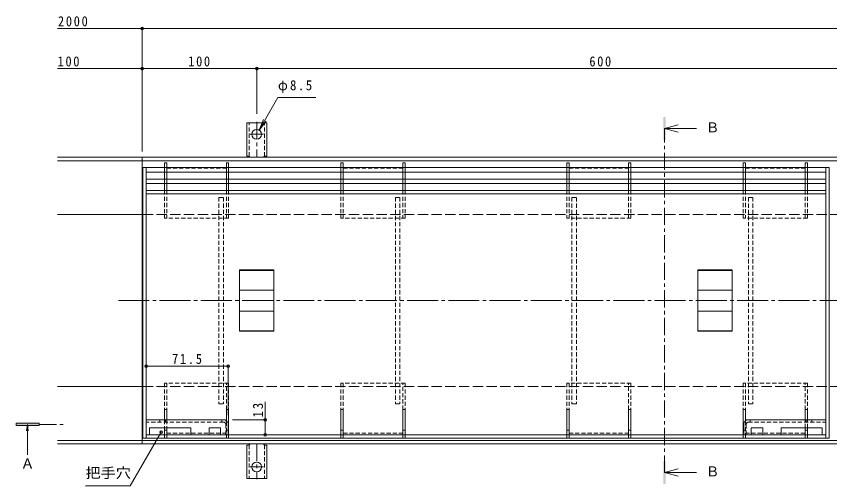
# Model space of a CAD drawing. Units: millimetres at full size, sheet at 1:3. Extents: x -1117 to 1162, y -824 to 816.
# Drawn here: x -1117 to -408, y -127 to 282 of the extents above; entities that cross this region are included whole.
import ezdxf
from ezdxf.enums import TextEntityAlignment as Align

# ---------------------------------------------------------------- set-up
doc = ezdxf.new("R2010")
doc.units = ezdxf.units.MM
doc.header["$LTSCALE"] = 3
doc.header["$PDMODE"] = 32
doc.header["$PDSIZE"] = 2.4
for name, pattern in [('CHAIN1', [8, 5, -1, 1, -1]), ('CHAIN2', [12, 9, -1, 1, -1]), ('DASHED1', [1.8, 1.2, -0.6]), ('DASHED3', [4, 3, -1])]:
    doc.linetypes.add(name, pattern=pattern)
for name, color, linetype, lineweight in [('4-0', 7, 'CHAIN2', 9), ('4-1', 2, 'Continuous', 9), ('4-2', 3, 'Continuous', 9), ('4-3', 4, 'Continuous', 9), ('4-4', 7, 'Continuous', 9), ('4-5', 7, 'Continuous', 9), ('4-8', 6, 'Continuous', 9), ('4-9', 5, 'DASHED1', 5), ('4-A', 6, 'Continuous', 9), ('4-C', 2, 'Continuous', 9)]:
    doc.layers.add(name, color=color, linetype=linetype, lineweight=lineweight)
doc.styles.add('ＭＳ ゴシック', font='')
doc.styles.get('ＭＳ ゴシック').set_extended_font_data('MS Gothic')

msp = doc.modelspace()

# ---------------------------------------------------------------- linework, layer by layer
at = {"layer": '4-0'}
msp.add_line((-1028.271, 34.401), (-136.344, 34.401), dxfattribs=at)
at = {"layer": '4-1'}
for p, q in [((-1081.252, 159.401), (-158.008, 159.401)), ((-1081.252, 156.401), (-158.008, 156.401)), ((-1007.508, -90.599), (-1007.508, 159.401)), ((-1007.008, 109.401), (-1081.252, 109.401)), ((-1081.252, -40.599), (-1007.008, -40.599)), ((-1081.252, -87.599), (-158.008, -87.599)), ((-1081.252, -90.599), (-158.008, -90.599))]:
    msp.add_line(p, q, dxfattribs=at)
at = {"layer": '4-1', "linetype": 'DASHED3'}
for p, q in [((-1007.008, 109.401), (-158.008, 109.401)), ((-1007.008, -40.599), (-158.008, -40.599))]:
    msp.add_line(p, q, dxfattribs=at)
at = {"layer": '4-2'}
for p, q in [((-1007.008, 150.401), (-1004.008, 150.401)), ((-1007.008, 150.401), (-1007.008, -85.599)), ((-1004.008, 150.401), (-1004.008, -85.599)), ((-411.008, 150.401), (-408.008, 150.401)), ((-411.008, -85.599), (-411.008, 150.401)), ((-408.008, 150.401), (-408.008, -85.599)), ((-1004.008, 130.401), (-411.008, 130.401)), ((-1004.008, 127.401), (-411.008, 127.401)), ((-922.508, 7.648), (-922.508, 61.153)), ((-892.508, 61.153), (-922.508, 61.153)), ((-892.508, 60.752), (-922.508, 60.752)), ((-892.508, 61.153), (-892.508, 7.648)), ((-522.508, 7.648), (-522.508, 61.153)), ((-492.508, 61.153), (-522.508, 61.153)), ((-492.508, 60.752), (-522.508, 60.752)), ((-492.508, 61.153), (-492.508, 7.648)), ((-892.508, 43.633), (-922.508, 43.633)), ((-492.508, 43.633), (-522.508, 43.633)), ((-892.508, 25.169), (-922.508, 25.169)), ((-492.508, 25.169), (-522.508, 25.169)), ((-892.508, 8.05), (-922.508, 8.05)), ((-892.508, 7.648), (-922.508, 7.648)), ((-492.508, 8.05), (-522.508, 8.05)), ((-492.508, 7.648), (-522.508, 7.648)), ((-1004.008, -82.599), (-411.008, -82.599)), ((-1007.008, -85.599), (-411.008, -85.599)), ((-411.008, -85.599), (-408.008, -85.599))]:
    msp.add_line(p, q, dxfattribs=at)
at = {"layer": '4-3'}
for p, q in [((-988.008, 154.401), (-988.008, 150.401)), ((-986.008, 154.401), (-988.008, 154.401)), ((-986.008, 154.401), (-986.008, 150.401)), ((-934.008, 154.401), (-934.008, 150.401)), ((-932.008, 154.401), (-934.008, 154.401)), ((-932.008, 154.401), (-932.008, 150.401)), ((-834.008, 154.401), (-834.008, 150.401)), ((-832.008, 154.401), (-834.008, 154.401)), ((-832.008, 154.401), (-832.008, 150.401)), ((-780.008, 154.401), (-780.008, 150.401)), ((-778.008, 154.401), (-780.008, 154.401)), ((-778.008, 154.401), (-778.008, 150.401)), ((-637.008, 154.401), (-637.008, 150.401)), ((-635.008, 154.401), (-637.008, 154.401)), ((-635.008, 154.401), (-635.008, 150.401)), ((-583.008, 154.401), (-583.008, 150.401)), ((-581.008, 154.401), (-583.008, 154.401)), ((-581.008, 154.401), (-581.008, 150.401)), ((-483.008, 154.401), (-483.008, 150.401)), ((-481.008, 154.401), (-483.008, 154.401)), ((-481.008, 154.401), (-481.008, 150.401)), ((-429.008, 154.401), (-429.008, 150.401)), ((-427.008, 154.401), (-429.008, 154.401)), ((-427.008, 154.401), (-427.008, 150.401)), ((-988.008, 146.401), (-988.008, 140.401)), ((-986.008, 146.401), (-986.008, 140.401)), ((-934.008, 146.401), (-934.008, 140.401)), ((-932.008, 146.401), (-932.008, 140.401)), ((-834.008, 146.401), (-834.008, 140.401)), ((-832.008, 146.401), (-832.008, 140.401)), ((-780.008, 146.401), (-780.008, 140.401)), ((-778.008, 146.401), (-778.008, 140.401)), ((-637.008, 146.401), (-637.008, 140.401)), ((-635.008, 146.401), (-635.008, 140.401)), ((-583.008, 146.401), (-583.008, 140.401)), ((-581.008, 146.401), (-581.008, 140.401)), ((-483.008, 146.401), (-483.008, 140.401)), ((-481.008, 146.401), (-481.008, 140.401)), ((-429.008, 146.401), (-429.008, 140.401)), ((-427.008, 146.401), (-427.008, 140.401)), ((-988.008, 136.401), (-988.008, 130.401)), ((-986.008, 136.401), (-986.008, 130.401)), ((-934.008, 136.401), (-934.008, 130.401)), ((-932.008, 136.401), (-932.008, 130.401)), ((-834.008, 136.401), (-834.008, 130.401)), ((-832.008, 136.401), (-832.008, 130.401)), ((-780.008, 136.401), (-780.008, 130.401)), ((-778.008, 136.401), (-778.008, 130.401)), ((-637.008, 136.401), (-637.008, 130.401)), ((-635.008, 136.401), (-635.008, 130.401)), ((-583.008, 136.401), (-583.008, 130.401)), ((-581.008, 136.401), (-581.008, 130.401)), ((-483.008, 136.401), (-483.008, 130.401)), ((-481.008, 136.401), (-481.008, 130.401)), ((-429.008, 136.401), (-429.008, 130.401)), ((-427.008, 136.401), (-427.008, 130.401)), ((-988.008, -60.599), (-988.008, -69.599)), ((-986.008, -60.599), (-988.008, -60.599)), ((-986.008, -60.599), (-986.008, -69.599)), ((-934.008, -60.599), (-932.008, -60.599)), ((-934.008, -70.477), (-934.008, -60.599)), ((-932.008, -85.599), (-932.008, -60.599)), ((-832.008, -60.599), (-834.008, -60.599)), ((-834.008, -60.599), (-834.008, -82.599)), ((-832.008, -60.599), (-832.008, -82.599)), ((-778.008, -60.599), (-780.008, -60.599)), ((-780.008, -60.599), (-780.008, -82.599)), ((-778.008, -60.599), (-778.008, -82.599)), ((-635.008, -60.599), (-637.008, -60.599)), ((-637.008, -60.599), (-637.008, -82.599)), ((-635.008, -60.599), (-635.008, -82.599)), ((-581.008, -60.599), (-583.008, -60.599)), ((-583.008, -60.599), (-583.008, -82.599)), ((-581.008, -60.599), (-581.008, -82.599)), ((-481.008, -60.599), (-483.008, -60.599)), ((-483.008, -60.599), (-483.008, -82.599)), ((-481.008, -60.599), (-481.008, -70.477)), ((-429.008, -60.599), (-427.008, -60.599)), ((-429.008, -69.599), (-429.008, -60.599)), ((-427.008, -69.599), (-427.008, -60.599)), ((-988.008, -76.599), (-988.008, -82.599)), ((-986.008, -76.599), (-986.008, -82.599)), ((-429.008, -76.599), (-429.008, -82.599)), ((-427.008, -76.599), (-427.008, -82.599)), ((-986.008, -78.599), (-988.008, -78.599)), ((-832.008, -78.599), (-834.008, -78.599)), ((-778.008, -78.599), (-780.008, -78.599)), ((-635.008, -78.599), (-637.008, -78.599)), ((-581.008, -78.599), (-583.008, -78.599)), ((-427.008, -78.599), (-429.008, -78.599))]:
    msp.add_line(p, q, dxfattribs=at)
at = {"layer": '4-3', "linetype": 'DASHED1'}
for p, q in [((-988.008, 150.401), (-988.008, 146.401)), ((-986.008, 150.401), (-986.008, 146.401)), ((-986.008, 149.901), (-934.008, 149.901)), ((-934.008, 150.401), (-934.008, 146.401)), ((-932.008, 150.401), (-932.008, 146.401)), ((-834.008, 150.401), (-834.008, 146.401)), ((-832.008, 150.401), (-832.008, 146.401)), ((-832.008, 149.901), (-780.008, 149.901)), ((-780.008, 150.401), (-780.008, 146.401)), ((-778.008, 150.401), (-778.008, 146.401)), ((-637.008, 150.401), (-637.008, 146.401)), ((-635.008, 150.401), (-635.008, 146.401)), ((-635.008, 149.901), (-583.008, 149.901)), ((-583.008, 150.401), (-583.008, 146.401)), ((-581.008, 150.401), (-581.008, 146.401)), ((-483.008, 150.401), (-483.008, 146.401)), ((-481.008, 150.401), (-481.008, 146.401)), ((-481.008, 149.901), (-429.008, 149.901)), ((-429.008, 150.401), (-429.008, 146.401)), ((-427.008, 150.401), (-427.008, 146.401)), ((-988.008, 140.401), (-988.008, 136.401)), ((-986.008, 140.401), (-986.008, 136.401)), ((-934.008, 140.401), (-934.008, 136.401)), ((-932.008, 140.401), (-932.008, 136.401)), ((-834.008, 140.401), (-834.008, 136.401)), ((-832.008, 140.401), (-832.008, 136.401)), ((-780.008, 140.401), (-780.008, 136.401)), ((-778.008, 140.401), (-778.008, 136.401)), ((-637.008, 140.401), (-637.008, 136.401)), ((-635.008, 140.401), (-635.008, 136.401)), ((-583.008, 140.401), (-583.008, 136.401)), ((-581.008, 140.401), (-581.008, 136.401)), ((-483.008, 140.401), (-483.008, 136.401)), ((-481.008, 140.401), (-481.008, 136.401)), ((-429.008, 140.401), (-429.008, 136.401)), ((-427.008, 140.401), (-427.008, 136.401)), ((-988.008, 130.401), (-988.008, 106.401)), ((-986.008, 130.401), (-986.008, 106.401)), ((-934.008, 130.401), (-934.008, 106.401)), ((-932.008, 130.401), (-932.008, 106.401)), ((-834.008, 130.401), (-834.008, 106.401)), ((-832.008, 130.401), (-832.008, 106.401)), ((-780.008, 130.401), (-780.008, 106.401)), ((-778.008, 130.401), (-778.008, 106.401)), ((-637.008, 130.401), (-637.008, 106.401)), ((-635.008, 130.401), (-635.008, 106.401)), ((-583.008, 130.401), (-583.008, 106.401)), ((-581.008, 130.401), (-581.008, 106.401)), ((-483.008, 130.401), (-483.008, 106.401)), ((-481.008, 130.401), (-481.008, 106.401)), ((-429.008, 130.401), (-429.008, 106.401)), ((-427.008, 130.401), (-427.008, 106.401)), ((-932.008, 106.401), (-988.008, 106.401)), ((-778.008, 106.401), (-834.008, 106.401)), ((-581.008, 106.401), (-637.008, 106.401)), ((-427.008, 106.401), (-483.008, 106.401)), ((-988.008, -37.599), (-988.008, -60.599)), ((-932.008, -37.599), (-988.008, -37.599)), ((-986.008, -37.599), (-986.008, -60.599)), ((-934.008, -60.599), (-934.008, -37.599)), ((-932.008, -37.599), (-932.008, -60.599)), ((-834.008, -37.599), (-834.008, -60.599)), ((-778.008, -37.599), (-834.008, -37.599)), ((-832.008, -37.599), (-832.008, -60.599)), ((-780.008, -60.599), (-780.008, -37.599)), ((-778.008, -37.599), (-778.008, -60.599)), ((-637.008, -37.599), (-637.008, -60.599)), ((-581.008, -37.599), (-637.008, -37.599)), ((-635.008, -37.599), (-635.008, -60.599)), ((-583.008, -60.599), (-583.008, -37.599)), ((-581.008, -37.599), (-581.008, -60.599)), ((-483.008, -37.599), (-483.008, -60.599)), ((-427.008, -37.599), (-483.008, -37.599)), ((-481.008, -37.599), (-481.008, -60.599)), ((-429.008, -60.599), (-429.008, -37.599)), ((-427.008, -37.599), (-427.008, -60.599)), ((-988.008, -69.599), (-988.008, -76.599)), ((-986.008, -69.599), (-986.008, -76.599)), ((-934.008, -85.599), (-934.008, -70.477)), ((-481.008, -70.477), (-481.008, -85.599)), ((-429.008, -76.599), (-429.008, -69.599)), ((-427.008, -76.599), (-427.008, -69.599)), ((-988.008, -82.599), (-988.008, -85.599)), ((-986.008, -81.099), (-934.008, -81.099)), ((-986.008, -82.599), (-986.008, -85.599)), ((-934.008, -78.599), (-932.008, -78.599)), ((-834.008, -82.599), (-834.008, -85.599)), ((-832.008, -81.099), (-780.008, -81.099)), ((-832.008, -82.599), (-832.008, -85.599)), ((-780.008, -82.599), (-780.008, -85.599)), ((-778.008, -82.599), (-778.008, -85.599)), ((-637.008, -82.599), (-637.008, -85.599)), ((-635.008, -81.099), (-583.008, -81.099)), ((-635.008, -82.599), (-635.008, -85.599)), ((-583.008, -82.599), (-583.008, -85.599)), ((-581.008, -82.599), (-581.008, -85.599)), ((-483.008, -78.599), (-481.008, -78.599)), ((-483.008, -82.599), (-483.008, -85.599)), ((-429.008, -81.099), (-481.008, -81.099)), ((-429.008, -85.599), (-429.008, -82.599)), ((-427.008, -85.599), (-427.008, -82.599)), ((-986.008, -85.599), (-988.008, -85.599)), ((-932.008, -85.599), (-934.008, -85.599)), ((-832.008, -85.599), (-834.008, -85.599)), ((-778.008, -85.599), (-780.008, -85.599)), ((-635.008, -85.599), (-637.008, -85.599)), ((-581.008, -85.599), (-583.008, -85.599)), ((-481.008, -85.599), (-483.008, -85.599)), ((-427.008, -85.599), (-429.008, -85.599))]:
    msp.add_line(p, q, dxfattribs=at)
at = {"layer": '4-4'}
for p, q in [((-1007.508, 271.694), (-1081.252, 271.694)), ((-1007.508, 272.594), (-1007.508, 164.401)), ((-1007.508, 271.694), (-158.008, 271.694)), ((-1007.508, 236.694), (-1081.252, 236.694)), ((-1007.508, 236.694), (-907.508, 236.694)), ((-907.508, 237.594), (-907.508, 197.365)), ((-907.508, 236.694), (-307.508, 236.694)), ((-1004.008, -22.721), (-932.508, -22.721)), ((-932.508, -21.821), (-932.508, -65.599)), ((-900.137, -69.599), (-900.137, -53.853)), ((-899.237, -69.599), (-928.647, -69.599)), ((-900.137, -82.599), (-900.137, -69.599))]:
    msp.add_line(p, q, dxfattribs=at)
for p in [(-1007.508, 271.694), (-1007.508, 236.694), (-907.508, 236.694), (-1004.008, -22.721), (-932.508, -22.721), (-900.137, -69.599), (-900.137, -82.599)]:
    msp.add_point(p, dxfattribs=at)
at = {"layer": '4-5'}
for p, q in [((-905.383, 183.081), (-888.993, 211.47)), ((-888.993, 211.47), (-855.993, 211.47)), ((-905.383, 183.081), (-901.556, 192.32)), ((-905.383, 183.081), (-899.295, 191.015)), ((-1017.902, -127.019), (-990.916, -80.278)), ((-1056.902, -127.019), (-1017.902, -127.019))]:
    msp.add_line(p, q, dxfattribs=at)
at = {"layer": '4-5', "color": 4}
for p, q in [((-551.758, 184.401), (-539.758, 187.601)), ((-551.758, 184.401), (-523.758, 184.401)), ((-551.758, 184.401), (-539.758, 181.201)), ((-1117.344, -74.599), (-1097.344, -74.599)), ((-1107.578, -73.599), (-1108.313, -79.185)), ((-1107.578, -73.599), (-1106.843, -79.185)), ((-1107.578, -73.599), (-1107.578, -99.974)), ((-1097.344, -74.599), (-1097.344, -72.599)), ((-551.758, -115.599), (-539.758, -112.399)), ((-551.758, -115.599), (-523.758, -115.599)), ((-551.758, -115.599), (-539.758, -118.799))]:
    msp.add_line(p, q, dxfattribs=at)
at = {"layer": '4-5', "color": 4, "linetype": 'CHAIN1'}
for p, q in [((-551.758, -115.599), (-551.758, 184.401)), ((-1097.344, -73.599), (-1074.153, -73.599))]:
    msp.add_line(p, q, dxfattribs=at)
at = {"layer": '4-5', "color": 4}
msp.add_lwpolyline([(-1097.344, -72.599), (-1117.344, -72.599), (-1117.344, -74.599)], dxfattribs=at)
at = {"layer": '4-5'}
msp.add_point((-990.916, -80.278), dxfattribs=at)
at = {"layer": '4-5', "color": 4}
for points in [[(-552.758, 174.401), (-550.758, 174.401), (-552.758, 194.401), (-550.758, 194.401)], [(-1097.344, -72.599), (-1097.344, -74.599), (-1117.344, -72.599), (-1117.344, -74.599)], [(-552.758, -125.599), (-550.758, -125.599), (-552.758, -105.599), (-550.758, -105.599)]]:
    msp.add_solid(points, dxfattribs=at)
at = {"layer": '4-8'}
for p, q in [((-1004.008, -82.599), (-1004.008, -69.599)), ((-934.647, -69.599), (-1004.008, -69.599)), ((-480.368, -69.599), (-411.008, -69.599)), ((-411.008, -82.599), (-411.008, -69.599)), ((-965.008, -76.599), (-1001.008, -76.599)), ((-965.008, -76.599), (-965.008, -82.599)), ((-949.008, -76.599), (-949.008, -82.599)), ((-949.008, -76.599), (-939.008, -76.599)), ((-939.008, -76.599), (-939.008, -82.599)), ((-932.508, -71.599), (-932.508, -82.599)), ((-482.508, -71.599), (-482.508, -82.599)), ((-476.008, -76.599), (-476.008, -82.599)), ((-466.008, -76.599), (-476.008, -76.599)), ((-466.008, -76.599), (-466.008, -82.599)), ((-450.008, -76.599), (-414.008, -76.599)), ((-450.008, -76.599), (-450.008, -82.599)), ((-949.008, -82.599), (-965.008, -82.599)), ((-932.508, -82.599), (-939.008, -82.599)), ((-482.508, -82.599), (-476.008, -82.599)), ((-466.008, -82.599), (-450.008, -82.599))]:
    msp.add_line(p, q, dxfattribs=at)
at = {"layer": '4-8', "linetype": 'DASHED1'}
for p, q in [((-992.008, -71.599), (-992.008, -69.599)), ((-987.008, -71.599), (-987.008, -69.599)), ((-938.008, -71.599), (-938.008, -69.599)), ((-477.008, -71.599), (-477.008, -69.599)), ((-428.008, -71.599), (-428.008, -69.599)), ((-423.008, -71.599), (-423.008, -69.599)), ((-936.508, -71.599), (-1004.008, -71.599)), ((-934.508, -73.599), (-934.508, -82.599)), ((-480.508, -73.599), (-480.508, -82.599)), ((-478.508, -71.599), (-411.008, -71.599))]:
    msp.add_line(p, q, dxfattribs=at)
at = {"layer": '4-8'}
for points in [[(-1001.008, -76.599), (-1001.008, -82.599), (-1004.008, -82.599)], [(-414.008, -76.599), (-414.008, -82.599), (-411.008, -82.599)]]:
    msp.add_lwpolyline(points, dxfattribs=at)
for centre, radius, start, end in [((-932.385, -69.323), 2.28, 186.96237, 266.89547), ((-936.508, -73.599), 4, 31.94537, 60.13994), ((-482.631, -69.323), 2.28, 273.10453, 353.03763), ((-478.508, -73.599), 4, 119.86006, 148.05463)]:
    msp.add_arc(centre, radius, start, end, dxfattribs=at)
at = {"layer": '4-8', "linetype": 'DASHED1'}
for centre, start, end in [((-936.508, -73.599), 0, 90), ((-478.508, -73.599), 90, 180)]:
    msp.add_arc(centre, 2, start, end, dxfattribs=at)
at = {"layer": '4-9'}
for p, q in [((-940.508, 124.401), (-940.508, -55.599)), ((-786.508, 124.401), (-786.508, -55.599)), ((-632.508, 124.401), (-632.508, -55.599)), ((-478.508, 124.401), (-474.508, 124.401)), ((-478.508, 124.401), (-478.508, -55.599)), ((-474.508, 124.401), (-474.508, -55.599)), ((-940.508, -55.599), (-936.508, -55.599)), ((-786.508, -55.599), (-782.508, -55.599)), ((-632.508, -55.599), (-628.508, -55.599)), ((-478.508, -55.599), (-474.508, -55.599))]:
    msp.add_line(p, q, dxfattribs=at)
for points in [[(-940.508, 124.401), (-936.508, 124.401), (-936.508, -55.599)], [(-786.508, 124.401), (-782.508, 124.401), (-782.508, -55.599)], [(-632.508, 124.401), (-628.508, 124.401), (-628.508, -55.599)]]:
    msp.add_lwpolyline(points, dxfattribs=at)
at = {"layer": '4-A'}
for p, q in [((-411.008, 150.401), (-1004.008, 150.401)), ((-411.008, 146.401), (-1004.008, 146.401)), ((-411.008, 140.401), (-1004.008, 140.401)), ((-411.008, 136.401), (-1004.008, 136.401))]:
    msp.add_line(p, q, dxfattribs=at)
at = {"layer": '4-C'}
for p, q in [((-916.258, 160.401), (-916.258, 189.401)), ((-898.758, 189.401), (-916.258, 189.401)), ((-898.758, 160.401), (-898.758, 189.401)), ((-916.258, 160.401), (-915.008, 160.401)), ((-898.758, 160.401), (-900.008, 160.401)), ((-916.258, -91.599), (-916.258, -120.599)), ((-916.258, -91.599), (-915.008, -91.599)), ((-898.758, -91.599), (-900.008, -91.599)), ((-898.758, -91.599), (-898.758, -120.599)), ((-898.758, -120.599), (-916.258, -120.599))]:
    msp.add_line(p, q, dxfattribs=at)
at = {"layer": '4-C', "linetype": 'DASHED1'}
for p, q in [((-914.258, 160.255), (-914.258, 189.401)), ((-900.758, 160.255), (-900.758, 189.401)), ((-914.258, -91.453), (-914.258, -120.599)), ((-900.758, -91.453), (-900.758, -120.599))]:
    msp.add_line(p, q, dxfattribs=at)
at = {"layer": '4-C', "linetype": 'CHAIN1'}
for p, q in [((-907.508, 190.181), (-907.508, 159.401)), ((-913.284, 179.401), (-901.732, 179.401)), ((-907.508, -90.599), (-907.508, -121.379)), ((-901.732, -110.599), (-913.284, -110.599))]:
    msp.add_line(p, q, dxfattribs=at)
at = {"layer": '4-C'}
for centre in [(-907.508, 179.401), (-907.508, -110.599)]:
    msp.add_circle(centre, 4.25, dxfattribs=at)
for centre, start, end in [((-915.008, 158.401), 30.00051, 90), ((-900.008, 158.401), 90, 149.99949), ((-915.008, -89.599), 270, 329.99949), ((-900.008, -89.599), 210.00051, 270)]:
    msp.add_arc(centre, 2, start, end, dxfattribs=at)

# ---------------------------------------------------------------- texts
at = {"layer": '4-4', "color": 2, "char_height": 8.798, "attachment_point": 7, "style": 'ＭＳ ゴシック'}
for s, insert in [('\\T1.28;\\W0.9;2000', (-1080.988, 273.494)), ('\\T1.27;\\W0.9;100', (-1081.252, 238.494)), ('\\T1.27;\\W0.9;100', (-967.258, 238.494)), ('\\T1.27;\\W0.9;600', (-617.258, 238.494)), ('\\T1.28;\\W0.9;71.5', (-981.383, -20.921))]:
    msp.add_mtext(s, dxfattribs=dict(at, insert=insert))
at = {"layer": '4-4', "color": 2, "insert": (-901.937, -67.579), "char_height": 8.798, "attachment_point": 7, "rotation": 90, "style": 'ＭＳ ゴシック'}
msp.add_mtext('\\T1.27;\\W0.95;13', dxfattribs=at)
at = {"layer": '4-5', "color": 2, "style": 'ＭＳ ゴシック'}
for s, p in [('Ｂ', (-515.758, 178.401)), ('Ａ', (-1113.5, -114.699)), ('Ｂ', (-515.758, -121.599))]:
    msp.add_text(s, height=8.798, dxfattribs=at).set_placement(p, align=Align.BOTTOM_LEFT)
at = {"layer": '4-5', "color": 2, "style": 'ＭＳ ゴシック', "width": 1.1}
msp.add_text('把手穴', height=8.798, dxfattribs=at).set_placement((-1056.902, -122.909), align=Align.BOTTOM_LEFT)
at = {"layer": '4-5', "color": 2, "insert": (-888.993, 215.47), "char_height": 8.798, "attachment_point": 7, "style": 'ＭＳ ゴシック'}
msp.add_mtext('\\T1.21;\\W0.95;φ8.5', dxfattribs=at)

doc.saveas('drawing.dxf')
